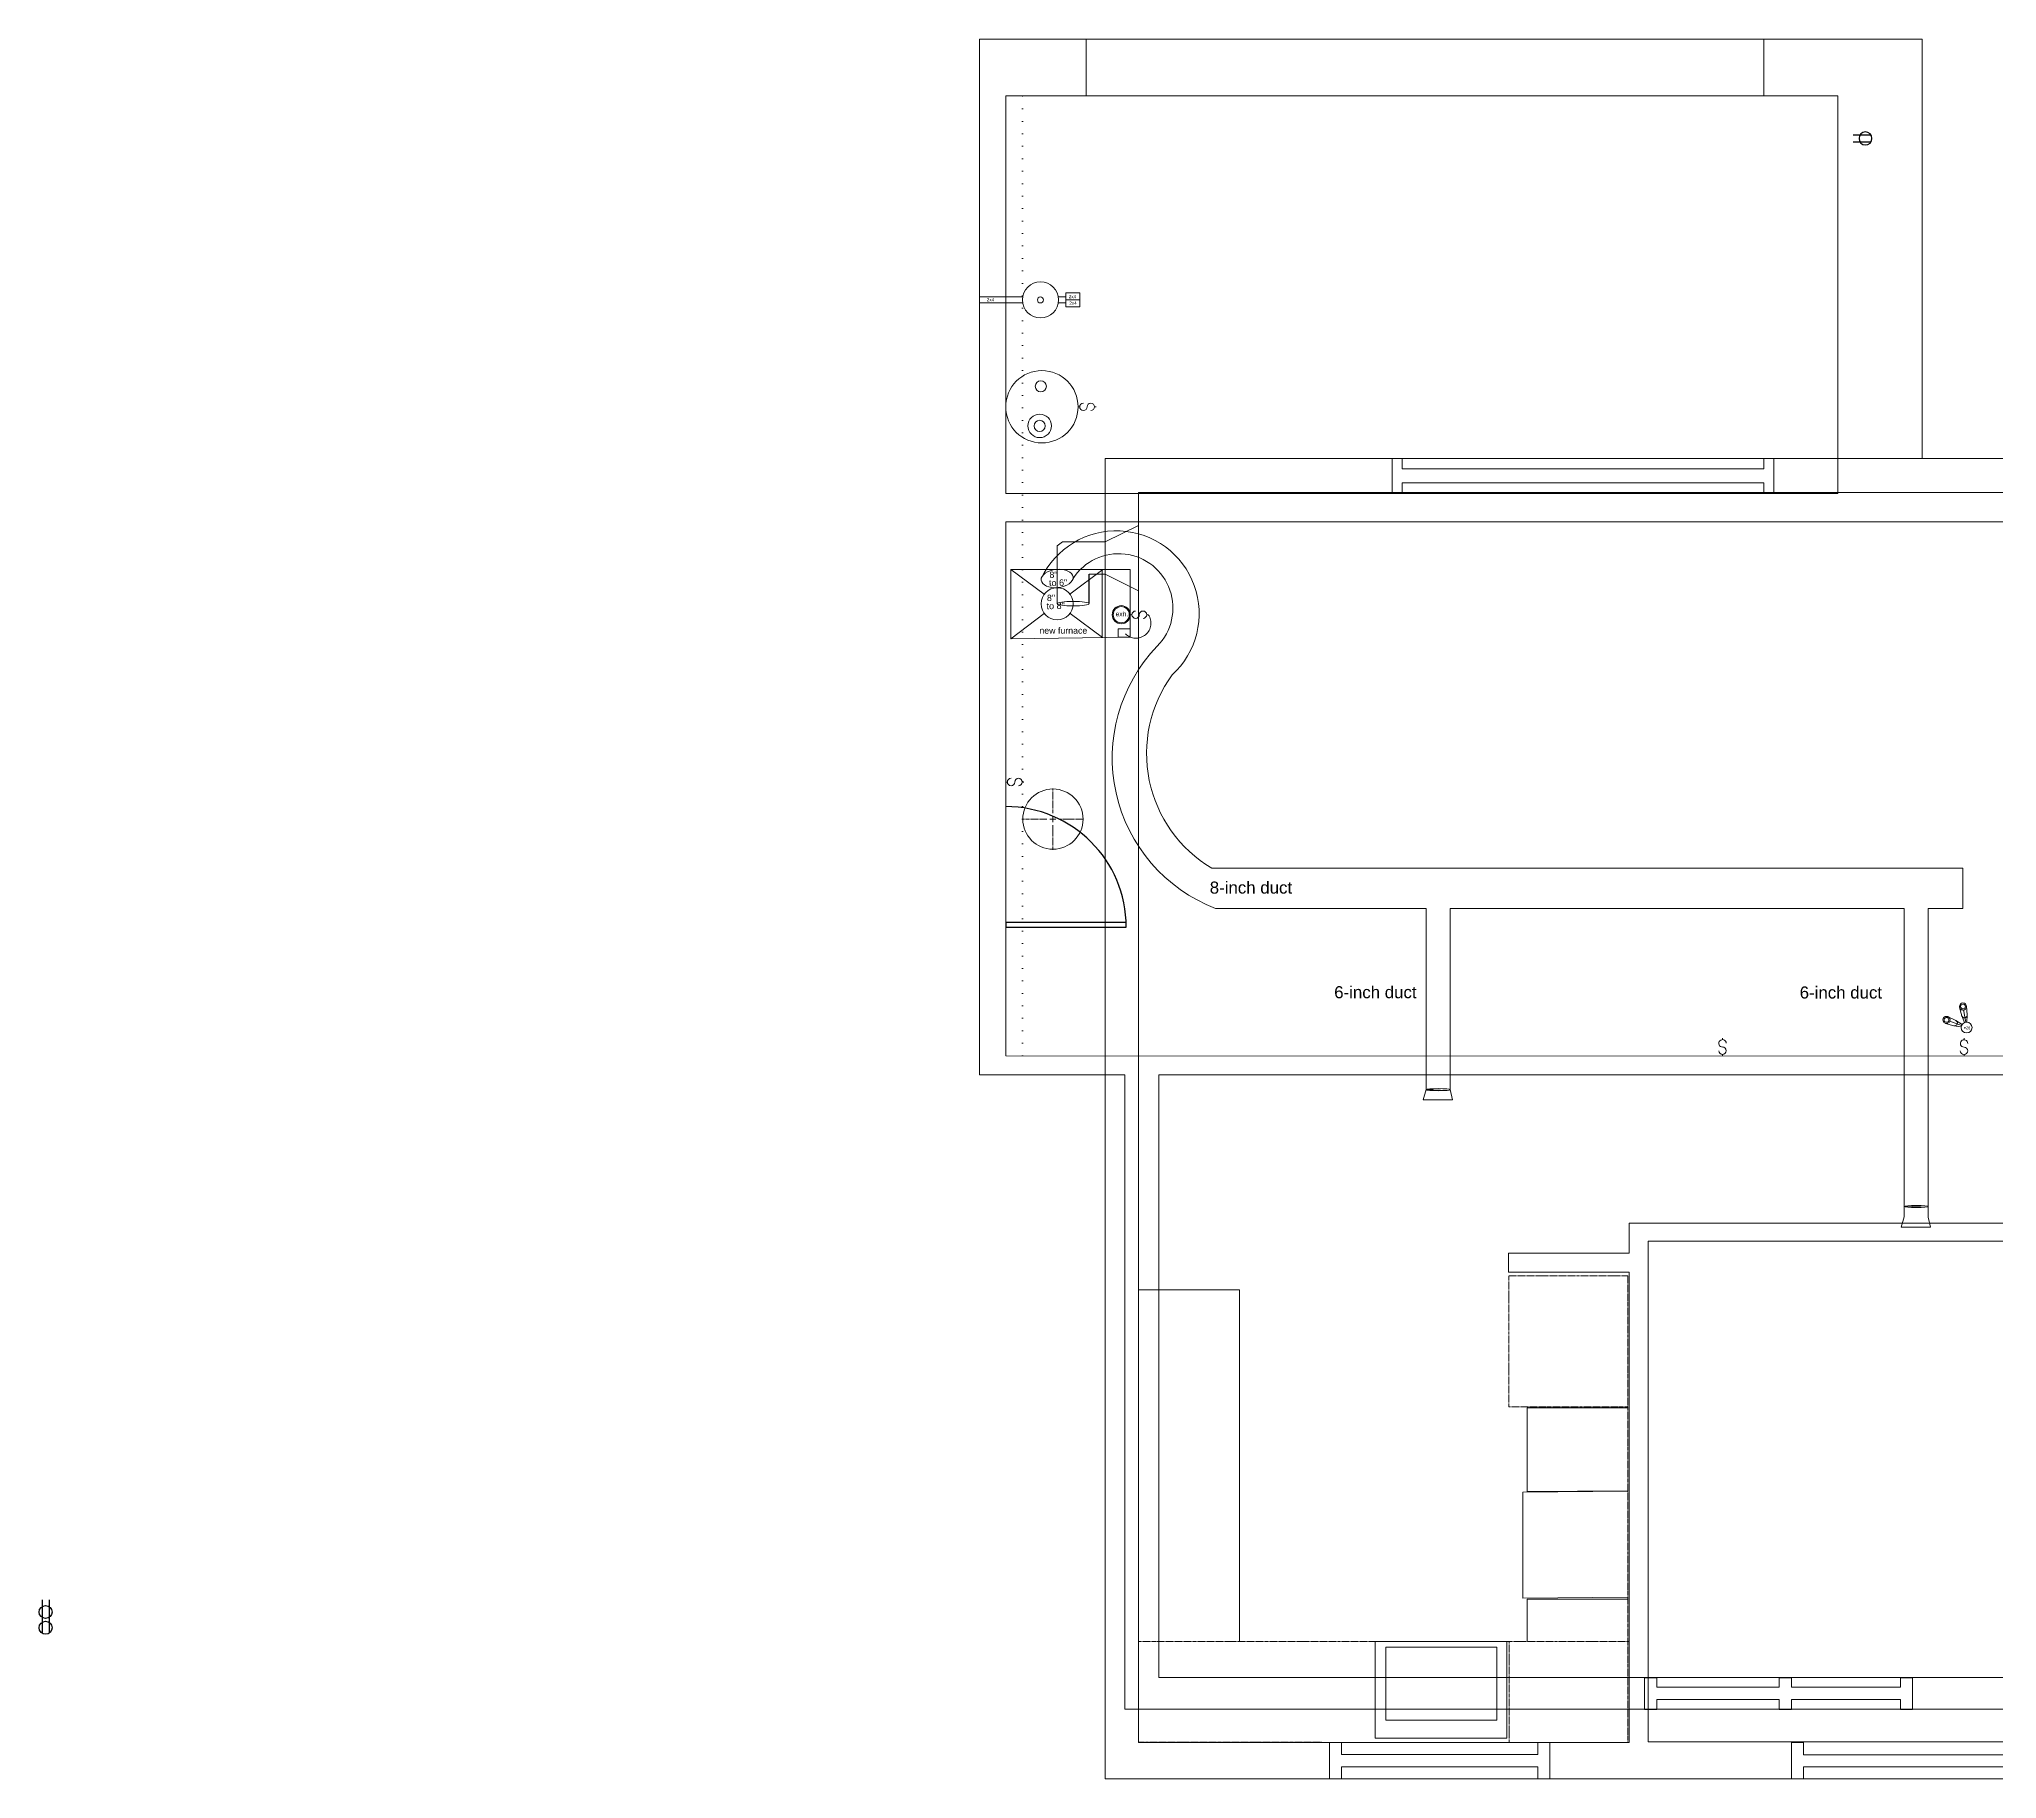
# Model space of a CAD drawing. Header units: inches. Extents: x -179 to 699, y -214 to 464.
# Drawn here: x -179.5 to 307.7, y 30.8 to 463.8 of the extents above; entities that cross this region are included whole.
import ezdxf
from ezdxf.enums import TextEntityAlignment as Align

# ---------------------------------------------------------------- set-up
doc = ezdxf.new("R2010")
doc.units = ezdxf.units.IN
doc.header["$MEASUREMENT"] = 0
for name, pattern in [('ACAD_ISO02W100', [15, 12, -3]), ('ACAD_ISO07W100', [3, 0, -3]), ('CENTER2', [1.125, 0.75, -0.125, 0.125, -0.125])]:
    doc.linetypes.add(name, pattern=pattern)
doc.layers.get('0').update_dxf_attribs({"color": 1, "lineweight": 9})
for name, color, linetype, lineweight in [('A101-Floorplan-1st-floor', 7, 'Continuous', 9), ('A201-Floorplan-2nd-floor', 7, 'Continuous', 9), ('E201-Electrical-2nd-floor', 7, 'Continuous', 9), ('M101-HVAC', 7, 'Continuous', 9)]:
    doc.layers.add(name, color=color, linetype=linetype, lineweight=lineweight)
doc.layers.get('E201-Electrical-2nd-floor').off()
doc.styles.add('Reg', font='Arial.ttf', dxfattribs={"height": 3})

# ---------------------------------------------------------------- blocks, each defined once
blk = doc.blocks.new('cgri')
at = {"layer": ''}
for p, q in [((291.65, 54.83), (291.65, 59.21)), ((293.38, 54.83), (293.38, 59.22))]:
    blk.add_line(p, q, dxfattribs=at)
blk.add_circle((292.52, 57.86), 1.61, dxfattribs=at)
blk = doc.blocks.new('*U11')
at = {"layer": 'E201-Electrical-2nd-floor'}
blk.add_blockref('cgri', (0, 0), dxfattribs=at)
at = {"style": 'Reg'}
blk.add_attdef('ID', text='', height=3, dxfattribs=at).set_placement((292.6, 61.43), align=Align.MIDDLE_CENTER)
blk = doc.blocks.new('spst-switch-garage')
at = {"layer": 'M101-HVAC'}
for p, q in [((0.4, 0), (-0.01, 0)), ((4.08, 0), (4.48, 0))]:
    blk.add_line(p, q, dxfattribs=at)
for centre, start, end in [((1.32, 0), 90, 270), ((3.16, 0), 270, 180), ((1.33, 0), 270, 0)]:
    blk.add_arc(centre, 0.916, start, end, dxfattribs=at)
blk = doc.blocks.new('*U66')
at = {"layer": 'M101-HVAC', "color": 0, "linetype": 'CENTER2', "transparency": 16777216}
for p, q in [((0, 1.5), (0, 7.62)), ((-7.62, 0), (-1.5, 0)), ((1.5, 0), (7.62, 0)), ((0, -7.62), (0, -1.5))]:
    blk.add_line(p, q, dxfattribs=at)
at = {"layer": 'M101-HVAC', "color": 0, "linetype": 'Continuous', "transparency": 16777216}
for p, q in [((-0.75, 0), (0.75, 0)), ((0, -0.75), (0, 0.75))]:
    blk.add_line(p, q, dxfattribs=at)
blk = doc.blocks.new('garage-cl-by-trailer-exit')
at = {"layer": 'M101-HVAC'}
blk.add_circle((0, 0), 7.5, dxfattribs=at)
at = {"layer": 'M101-HVAC', "linetype": 'CENTER2'}
blk.add_blockref('*U66', (0, 0), dxfattribs=at)
blk = doc.blocks.new('furnace-no-duct')
at = {"layer": 'M101-HVAC'}
for p, q in [((-6.29, 8.35), (-5.86, -21.4)), ((-6.29, 8.35), (10.94, 8.35)), ((-6.29, 8.35), (0, 0)), ((10.94, 8.35), (4.78, 0.02)), ((10.94, 8.35), (10.94, -21.4)), ((0.03, -6.41), (-5.96, -14.51)), ((4.81, -6.39), (10.94, -14.53)), ((10.94, -14.4), (-5.96, -14.4)), ((-5.86, -21.4), (10.94, -21.4))]:
    blk.add_line(p, q, dxfattribs=at)
blk.add_lwpolyline([(-5.86, -21.4), (-3.86, -21.4), (-3.86, -18.4), (-5.86, -18.4)], close=True, dxfattribs=at)
for centre, radius in [((2.41, -3.2), 4), ((-0.3, -19.15), 2.25), ((-0.3, -19.15), 2)]:
    blk.add_circle(centre, radius, dxfattribs=at)
blk.add_ellipse((8.69, -3.2), major_axis=(-0.39, 3.98), ratio=0.568595, start_param=-1.570796, end_param=4.712389, dxfattribs=at)

msp = doc.modelspace()

# ---------------------------------------------------------------- linework, layer by layer
at = {"layer": 'A101-Floorplan-1st-floor'}
for p, q in [((81.07, 449.66), (81.07, 463.76)), ((249.75, 449.66), (249.75, 463.76)), ((220.07, 56.04), (220.07, 48.17)), ((220.07, 55.97), (223.07, 55.97)), ((223.07, 56.04), (223.07, 53.61)), ((253.57, 53.61), (223.07, 53.61)), ((253.57, 53.61), (253.57, 56.04)), ((253.57, 55.97), (256.57, 55.97)), ((256.57, 53.61), (256.57, 56.04)), ((283.7, 53.61), (256.57, 53.61)), ((283.7, 53.61), (283.7, 56.04)), ((283.7, 55.97), (286.7, 55.97)), ((286.7, 48.17), (286.7, 56.04)), ((253.57, 50.61), (223.07, 50.61)), ((223.07, 50.61), (223.07, 48.17)), ((253.57, 48.17), (253.57, 50.61)), ((283.7, 50.61), (256.57, 50.61)), ((256.57, 48.17), (256.57, 50.61)), ((283.7, 48.17), (283.7, 50.61)), ((220.07, 48.13), (223.07, 48.13)), ((220.07, 48.1), (223.07, 48.1)), ((253.57, 48.1), (256.57, 48.1)), ((283.7, 48.1), (286.7, 48.1)), ((283.7, 48.1), (286.7, 48.1))]:
    msp.add_line(p, q, dxfattribs=at)
at = {"layer": 'A101-Floorplan-1st-floor', "linetype": 'ACAD_ISO07W100'}
msp.add_line((65.22, 210.79), (65.22, 449.66), dxfattribs=at)
at = {"layer": 'A101-Floorplan-1st-floor', "lineweight": 30}
for p, q in [((61.07, 244.04), (91.04, 244.04)), ((61.07, 244.04), (61.07, 242.79)), ((61.07, 242.79), (91.06, 242.79))]:
    msp.add_line(p, q, dxfattribs=at)
at = {"layer": 'A101-Floorplan-1st-floor'}
for points in [[(289.1, 359.41), (535.97, 359.41), (535.97, 48.17), (90.69, 48.17), (90.69, 206.04), (54.57, 206.04), (54.57, 463.76), (289.1, 463.76)], [(268.13, 350.66), (61.07, 350.66), (61.07, 449.66), (268.13, 449.66)], [(314.1, 210.67), (61.07, 210.78), (61.07, 343.65), (268.13, 343.65), (319.97, 343.65), (319.97, 215.04), (314.1, 215.04)]]:
    msp.add_lwpolyline(points, close=True, dxfattribs=at)
msp.add_lwpolyline([(99.19, 56.04), (425.94, 56.04), (425.94, 205.96), (394.6, 205.96), (394.6, 205.99), (99.19, 206.02), (99.19, 56.04)], dxfattribs=at)
at = {"layer": 'A101-Floorplan-1st-floor', "lineweight": 30}
msp.add_arc((61.07, 242.79), 30, 0, 90, dxfattribs=at)
at = {"layer": 'A201-Floorplan-2nd-floor'}
for p, q in [((94.13, 342.76), (85.83, 338.64)), ((75.22, 338.64), (73.86, 337.66)), ((73.86, 337.66), (73.86, 323.24)), ((85.83, 338.64), (75.22, 338.64)), ((85.83, 330.64), (81.87, 330.64)), ((94.13, 326.51), (85.83, 330.64)), ((141.62, 39.91), (141.62, 30.84)), ((153, 39.91), (153, 39.93)), ((155.63, 39.91), (155.63, 39.93)), ((186.23, 39.92), (186.23, 39.91)), ((196.49, 39.91), (196.49, 30.84)), ((141.61, 30.85), (144.62, 30.85)), ((193.49, 30.85), (196.49, 30.85)), ((256.59, 30.85), (259.59, 30.85))]:
    msp.add_line(p, q, dxfattribs=at)
at = {"layer": 'A201-Floorplan-2nd-floor', "lineweight": 30}
msp.add_line((81.87, 323.28), (81.87, 330.64), dxfattribs=at)
at = {"layer": 'A201-Floorplan-2nd-floor', "linetype": 'CENTER2'}
msp.add_line((186.38, 39.91), (186.38, 65.05), dxfattribs=at)
at = {"layer": 'A201-Floorplan-2nd-floor'}
for points in [[(85.83, 30.84), (85.83, 359.41), (531.11, 359.41), (531.11, 30.84)], [(159.74, 350.87), (157.24, 350.87), (157.24, 359.37), (159.74, 359.37), (159.74, 356.87), (249.74, 356.87), (249.74, 359.37), (252.24, 359.37), (252.24, 350.87), (249.74, 350.87), (249.74, 353.37), (159.74, 353.37)], [(216.18, 169.09), (393.55, 169.09), (393.55, 149.4), (395.2, 149.4), (395.2, 147.65), (396.39, 147.65), (396.39, 147.03), (434.28, 147.03), (434.28, 214.16), (447.84, 214.16), (447.84, 238.16), (390.71, 238.16), (390.71, 243.96), (390.71, 350.91), (94.13, 350.91), (94.13, 39.91), (216.18, 39.91), (216.18, 156.91), (186.18, 156.91), (186.18, 161.66), (216.18, 161.66)], [(220.92, 164.62), (388.81, 164.62), (388.81, 87.76), (360.31, 87.76), (360.31, 40.03), (220.92, 40.03)], [(155.63, 63.61), (183.25, 63.61), (183.25, 45.43), (155.63, 45.43)]]:
    msp.add_lwpolyline(points, close=True, dxfattribs=at)
at = {"layer": 'A201-Floorplan-2nd-floor', "linetype": 'CENTER2'}
msp.add_lwpolyline([(215.85, 123.41), (186.23, 123.41), (186.23, 156.04), (215.85, 156.04), (215.85, 39.91), (94.13, 39.93), (94.13, 65.05), (216.18, 65.05)], dxfattribs=at)
at = {"layer": 'A201-Floorplan-2nd-floor'}
for points in [[(94.13, 39.91), (94.13, 152.55), (119.25, 152.55), (119.25, 65.05)], [(215.85, 123.16), (190.85, 123.16), (190.85, 102.34), (215.85, 102.53)], [(215.85, 76.04), (189.73, 75.83), (189.73, 102.21), (215.85, 102.4)], [(215.85, 75.58), (190.85, 75.58), (190.85, 65.05)], [(185.75, 65.05), (153, 65.05), (153, 40.93), (185.75, 40.93), (185.75, 65.05), (185.75, 40.93)], [(141.61, 39.91), (144.62, 39.91), (144.62, 36.86), (193.49, 36.86), (193.49, 39.91), (196.49, 39.91)], [(256.59, 30.84), (256.59, 39.91), (259.59, 39.91), (259.59, 36.83), (323.98, 36.83), (323.98, 39.91), (326.98, 39.91), (326.98, 30.84)], [(144.62, 30.84), (144.62, 33.86), (193.49, 33.86), (193.49, 30.84)], [(259.59, 30.84), (259.59, 33.83), (323.98, 33.83), (323.98, 30.84)]]:
    msp.add_lwpolyline(points, dxfattribs=at)
msp.add_ellipse((77.86, 323.28), major_axis=(4.01, 0), ratio=0.137604, dxfattribs=at)
at = {"layer": 'M101-HVAC'}
for p, q in [((65.29, 399.65), (54.57, 399.65)), ((76.02, 399.65), (74.14, 399.65)), ((65.28, 398.15), (54.57, 398.15)), ((76.02, 398.15), (74.15, 398.15)), ((77.77, 398.9), (76.02, 398.9)), ((77.77, 398.9), (79.52, 398.9)), ((61.07, 343.65), (61.07, 343.65)), ((92.06, 331.78), (85.06, 331.78)), ((299.22, 257.45), (112.37, 257.45)), ((299.22, 247.45), (299.22, 257.45)), ((165.69, 247.45), (113.24, 247.45)), ((165.69, 202.34), (165.69, 247.45)), ((171.69, 202.34), (171.69, 247.45)), ((284.66, 247.45), (171.69, 247.45)), ((284.66, 170.61), (284.66, 247.45)), ((290.66, 170.61), (290.66, 247.45)), ((299.22, 247.45), (290.66, 247.45)), ((297.52, 219.56), (295.57, 220.49)), ((296.01, 219.37), (298.93, 218.27)), ((299.96, 219.12), (299.43, 222.17)), ((297.02, 218.24), (294.94, 218.84)), ((165.69, 202.4), (164.97, 199.8)), ((172.27, 199.8), (164.97, 199.8)), ((165.69, 202.4), (165.69, 202.4)), ((165.69, 202.4), (165.69, 202.4)), ((165.69, 202.4), (170.99, 202.17)), ((171.69, 202.34), (171.69, 202.35)), ((171.69, 202.35), (172.27, 199.8)), ((284.66, 170.67), (283.94, 168.08)), ((284.66, 170.67), (284.66, 170.67)), ((284.66, 170.67), (284.66, 170.67)), ((284.68, 173.34), (290.68, 173.09)), ((290.66, 170.61), (290.66, 170.63)), ((290.66, 170.63), (291.24, 168.08)), ((291.24, 168.08), (283.94, 168.08))]:
    msp.add_line(p, q, dxfattribs=at)
for points in [[(79.52, 397.15), (79.52, 400.65), (76.02, 400.65), (76.02, 397.15)], [(297.49, 219.57), (299.06, 218.53)], [(297.02, 218.24), (298.85, 217.98)]]:
    msp.add_lwpolyline(points, close=True, dxfattribs=at)
for points in [[(69.9, 329.53, -1.219343), (102.48, 305.55, 0.442117), (112.37, 257.45, 0.396302)], [(77.82, 329.53, -1.110072), (98.77, 312.7, 0.535877), (113.24, 247.45)]]:
    msp.add_lwpolyline(points, format="xyb", dxfattribs=at)
for points in [[(298.42, 222.82), (298.96, 220.74), (299.67, 219.04)], [(300.17, 223.12), (300.36, 220.98), (300.26, 219.14)]]:
    msp.add_lwpolyline(points, dxfattribs=at)
for centre, radius in [((69.71, 398.86), 4.49), ((69.71, 398.86), 0.75), ((70.07, 372.27), 9), ((69.8, 377.37), 1.39), ((69.52, 367.52), 2.93), ((69.52, 367.52), 1.39), ((295.18, 219.69), 0.889), ((299.28, 223.04), 0.889), ((300.19, 217.79), 1.35)]:
    msp.add_circle(centre, radius, dxfattribs=at)
at = {"layer": 'M101-HVAC', "linetype": 'ACAD_ISO02W100'}
msp.add_arc((93.48, 318.42), 3.73, 224.8862, 34.4656, dxfattribs=at)
at = {"layer": 'M101-HVAC'}
for centre, start, end in [((297.2, 218.92), 252.2979, 66.1098), ((299.65, 220.94), 193.0192, 6.6276)]:
    msp.add_arc(centre, 0.711, start, end, dxfattribs=at)
at = {"layer": 'M101-HVAC', "extrusion": (0, 0, -1)}
for centre in [(295.18, 219.69), (299.28, 223.04)]:
    msp.add_ellipse(centre, major_axis=(-0.605, -0.053), ratio=0.979378, dxfattribs=at)
at = {"layer": 'M101-HVAC'}
for centre in [(168.69, 202.34), (287.68, 173.28)]:
    msp.add_ellipse(centre, major_axis=(3, 0), ratio=0.084395, dxfattribs=at)

# ---------------------------------------------------------------- block references
at = {"lineweight": 30, "rotation": 89.99999999999999}
msp.add_blockref('furnace-no-duct', (70.67, 320.84), dxfattribs=at)
msp.add_blockref('furnace-no-duct', (70.67, 320.84), dxfattribs=at)
msp.add_blockref('furnace-no-duct', (70.67, 320.84), dxfattribs=at)
at = {"layer": 'E201-Electrical-2nd-floor', "xscale": -1, "rotation": 270}
msp.add_blockref('*U11', (217.16, 146.53), dxfattribs=at)
at = {"layer": 'E201-Electrical-2nd-floor', "rotation": 180}
for p in [(114.66, 130.21), (114.66, 126.29)]:
    msp.add_blockref('*U11', p, dxfattribs=at)
at = {"layer": 'M101-HVAC'}
for p in [(79.07, 372.27), (92.07, 320.53), (61.07, 278.9)]:
    msp.add_blockref('spst-switch-garage', p, dxfattribs=at)
at = {"layer": 'M101-HVAC', "rotation": 89.99999999999999}
for name, p in [('garage-cl-by-trailer-exit', (72.82, 269.66)), ('spst-switch-garage', (239.44, 210.71)), ('spst-switch-garage', (299.54, 210.68))]:
    msp.add_blockref(name, p, dxfattribs=at)

# ---------------------------------------------------------------- texts
at = {"layer": 'M101-HVAC', "style": 'Reg'}
for s, height, p in [('2x4', 0.821, (76.75, 399.3)), ('2x4', 0.821, (56.36, 398.5)), ('2x4', 0.821, (76.89, 397.66)), ('8"', 1.569, (71.95, 329.68)), ('8"', 1.569, (71.33, 323.93)), ('new furnace', 1.5672, (69.44, 315.81)), ('8-inch duct ', 3, (111.84, 251.13)), ('6-inch duct ', 3, (142.81, 225.09)), ('6-inch duct ', 3, (258.65, 225.02))]:
    msp.add_text(s, height=height, dxfattribs=at).set_placement(p)
for s, height, rotation, p in [('to 6"', 1.607, 1.2866, (71.86, 327.63)), ('to 8"', 1.607, 1.2866, (71.24, 321.88)), ('exh.', 1.194, 358.9895, (88.4, 320.15)), ('e26', 0.69, 355.9813, (299.48, 217.44))]:
    msp.add_text(s, height=height, rotation=rotation, dxfattribs=at).set_placement(p)

doc.saveas('drawing.dxf')
